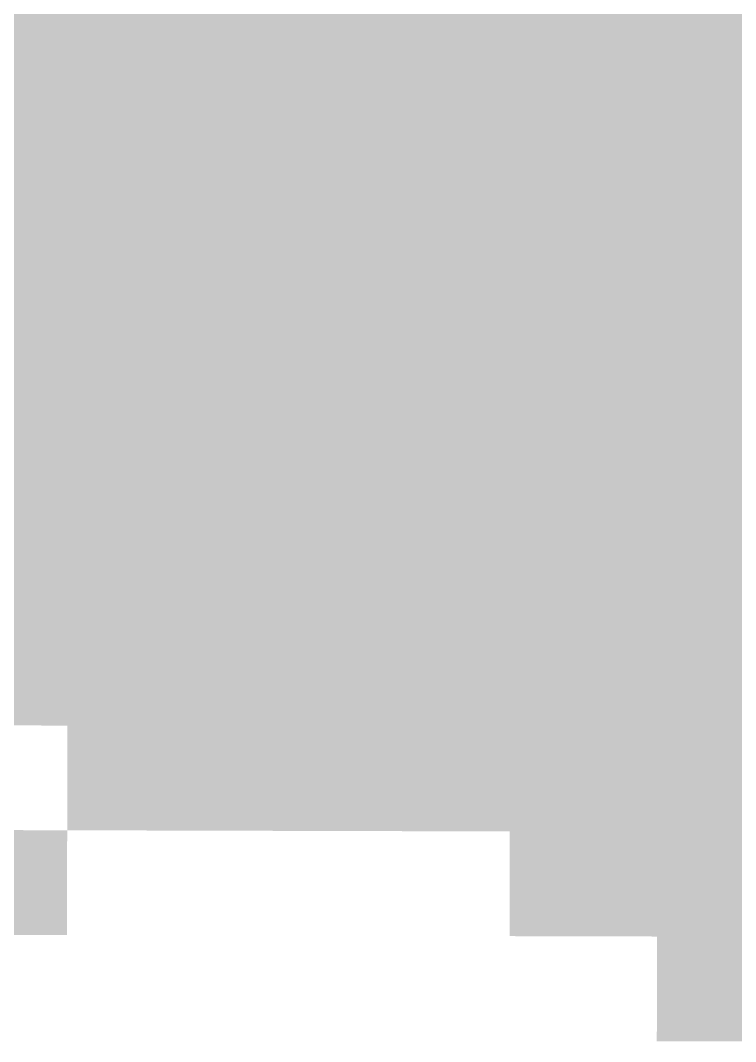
# Model space of a CAD drawing. Header units: inches. Extents: x 267136 to 306747, y 5028981 to 5062930.
# Drawn here: x 287530 to 289900, y 5032038 to 5035425 of the extents above; entities that cross this region are included whole.
import ezdxf

# ---------------------------------------------------------------- set-up
doc = ezdxf.new("R2010")
doc.units = ezdxf.units.IN
doc.header["$MEASUREMENT"] = 0

msp = doc.modelspace()

# ---------------------------------------------------------------- hatches: boundary and pattern name
for points in [[(287691.399, 5035169.997), (287658.812, 5035170.086), (287593.636, 5035170.265), (287528.46, 5035170.443), (287463.284, 5035170.622), (287398.109, 5035170.803), (287332.934, 5035170.983), (287267.758, 5035171.164), (287202.582, 5035171.347), (287202.712, 5035217.65), (287202.971, 5035310.259), (287203.23, 5035402.866), (287203.489, 5035495.475), (287203.554, 5035518.627), (287268.726, 5035518.444), (287399.07, 5035518.082), (287464.242, 5035517.902), (287594.586, 5035517.544), (287692.344, 5035517.277), (287692.281, 5035494.126), (287692.029, 5035401.518), (287691.777, 5035308.909), (287691.525, 5035216.302), (287691.399, 5035169.997)], [(288180.216, 5035168.687), (288115.041, 5035168.859), (288049.865, 5035169.032), (287984.689, 5035169.206), (287919.514, 5035169.381), (287854.338, 5035169.557), (287789.163, 5035169.732), (287723.987, 5035169.909), (287691.399, 5035169.997), (287691.525, 5035216.302), (287691.777, 5035308.909), (287692.029, 5035401.518), (287692.281, 5035494.126), (287692.344, 5035517.277), (287724.931, 5035517.188), (287790.103, 5035517.013), (287855.274, 5035516.836), (287985.618, 5035516.486), (288050.79, 5035516.312), (288115.962, 5035516.139), (288181.134, 5035515.967), (288181.073, 5035492.814), (288180.828, 5035400.206), (288180.583, 5035307.599), (288180.339, 5035214.99), (288180.216, 5035168.687)], [(288669.033, 5035167.413), (288636.446, 5035167.497), (288506.094, 5035167.833), (288440.919, 5035168.003), (288310.567, 5035168.343), (288245.392, 5035168.515), (288180.216, 5035168.687), (288180.339, 5035214.99), (288180.583, 5035307.599), (288180.828, 5035400.206), (288181.073, 5035492.814), (288181.134, 5035515.967), (288246.306, 5035515.795), (288311.479, 5035515.623), (288376.65, 5035515.452), (288441.822, 5035515.282), (288506.995, 5035515.113), (288572.167, 5035514.945), (288637.338, 5035514.777), (288669.924, 5035514.693), (288669.865, 5035491.541), (288669.627, 5035398.934), (288669.39, 5035306.325), (288669.033, 5035167.413)], [(289157.851, 5035166.178), (289092.675, 5035166.341), (289027.5, 5035166.504), (288897.148, 5035166.832), (288831.973, 5035166.997), (288766.797, 5035167.163), (288701.621, 5035167.33), (288669.033, 5035167.413), (288669.39, 5035306.325), (288669.627, 5035398.934), (288669.865, 5035491.541), (288669.924, 5035514.693), (288702.51, 5035514.609), (288767.683, 5035514.443), (288832.854, 5035514.277), (288898.026, 5035514.112), (288963.199, 5035513.947), (289028.371, 5035513.784), (289093.542, 5035513.621), (289158.714, 5035513.458), (289158.657, 5035490.307), (289158.427, 5035397.698), (289158.196, 5035305.09), (289157.966, 5035212.482), (289157.851, 5035166.178)], [(289646.668, 5035164.981), (289614.08, 5035165.06), (289548.904, 5035165.218), (289483.729, 5035165.376), (289353.377, 5035165.694), (289288.202, 5035165.855), (289223.026, 5035166.017), (289157.851, 5035166.178), (289157.966, 5035212.482), (289158.196, 5035305.09), (289158.427, 5035397.698), (289158.657, 5035490.307), (289158.714, 5035513.458), (289223.887, 5035513.296), (289289.059, 5035513.135), (289354.23, 5035512.975), (289419.403, 5035512.815), (289549.747, 5035512.497), (289614.919, 5035512.34), (289647.505, 5035512.261), (289647.449, 5035489.109), (289647.226, 5035396.501), (289647.002, 5035303.893), (289646.779, 5035211.285), (289646.668, 5035164.981)], [(290135.485, 5035163.822), (290070.309, 5035163.975), (290005.134, 5035164.127), (289939.958, 5035164.281), (289874.782, 5035164.436), (289809.607, 5035164.591), (289744.431, 5035164.746), (289679.255, 5035164.902), (289646.668, 5035164.981), (289646.779, 5035211.285), (289647.002, 5035303.893), (289647.226, 5035396.501), (289647.449, 5035489.109), (289647.505, 5035512.261), (289680.091, 5035512.183), (289745.263, 5035512.026), (289810.435, 5035511.87), (289940.779, 5035511.562), (290005.951, 5035511.407), (290071.123, 5035511.254), (290136.295, 5035511.102), (290136.241, 5035487.95), (290135.593, 5035210.126), (290135.485, 5035163.822)], [(287690.454, 5034822.718), (287657.864, 5034822.807), (287592.686, 5034822.984), (287527.506, 5034823.163), (287462.327, 5034823.343), (287397.147, 5034823.522), (287331.969, 5034823.703), (287266.789, 5034823.885), (287201.61, 5034824.066), (287201.675, 5034847.219), (287202.452, 5035125.043), (287202.582, 5035171.347), (287267.758, 5035171.164), (287332.934, 5035170.983), (287398.109, 5035170.803), (287463.284, 5035170.622), (287528.46, 5035170.443), (287593.636, 5035170.265), (287658.812, 5035170.086), (287691.399, 5035169.997), (287691.273, 5035123.693), (287691.021, 5035031.086), (287690.77, 5034938.478), (287690.518, 5034845.87), (287690.454, 5034822.718)], [(288179.298, 5034821.406), (288114.119, 5034821.579), (287983.761, 5034821.927), (287918.582, 5034822.102), (287853.402, 5034822.276), (287788.223, 5034822.452), (287723.044, 5034822.629), (287690.454, 5034822.718), (287690.518, 5034845.87), (287690.77, 5034938.478), (287691.021, 5035031.086), (287691.273, 5035123.693), (287691.399, 5035169.997), (287723.987, 5035169.909), (287789.163, 5035169.732), (287854.338, 5035169.557), (287919.514, 5035169.381), (287984.689, 5035169.206), (288049.865, 5035169.032), (288115.041, 5035168.859), (288180.216, 5035168.687), (288180.094, 5035122.383), (288179.849, 5035029.774), (288179.604, 5034937.166), (288179.359, 5034844.559), (288179.298, 5034821.406)], [(288668.143, 5034820.134), (288635.553, 5034820.217), (288570.374, 5034820.385), (288505.194, 5034820.554), (288440.015, 5034820.723), (288309.657, 5034821.063), (288244.478, 5034821.234), (288179.298, 5034821.406), (288179.359, 5034844.559), (288179.604, 5034937.166), (288179.849, 5035029.774), (288180.094, 5035122.383), (288180.216, 5035168.687), (288245.392, 5035168.515), (288310.567, 5035168.343), (288440.919, 5035168.003), (288506.094, 5035167.833), (288636.446, 5035167.497), (288669.033, 5035167.413), (288668.915, 5035121.109), (288668.677, 5035028.501), (288668.439, 5034935.894), (288668.202, 5034843.285), (288668.143, 5034820.134)], [(289156.987, 5034818.898), (289091.808, 5034819.061), (289026.628, 5034819.224), (288961.449, 5034819.388), (288896.27, 5034819.553), (288831.09, 5034819.718), (288700.732, 5034820.05), (288668.143, 5034820.134), (288668.202, 5034843.285), (288668.439, 5034935.894), (288668.677, 5035028.501), (288668.915, 5035121.109), (288669.033, 5035167.413), (288701.621, 5035167.33), (288766.797, 5035167.163), (288831.973, 5035166.997), (288897.148, 5035166.832), (289027.5, 5035166.504), (289092.675, 5035166.341), (289157.851, 5035166.178), (289157.735, 5035119.874), (289157.505, 5035027.267), (289157.274, 5034934.658), (289157.044, 5034842.051), (289156.987, 5034818.898)], [(289645.831, 5034817.701), (289613.241, 5034817.78), (289548.062, 5034817.937), (289417.704, 5034818.255), (289352.524, 5034818.415), (289287.345, 5034818.575), (289222.166, 5034818.736), (289156.987, 5034818.898), (289157.044, 5034842.051), (289157.274, 5034934.658), (289157.505, 5035027.267), (289157.735, 5035119.874), (289157.851, 5035166.178), (289223.026, 5035166.017), (289288.202, 5035165.855), (289353.377, 5035165.694), (289483.729, 5035165.376), (289548.904, 5035165.218), (289614.08, 5035165.06), (289646.668, 5035164.981), (289646.556, 5035118.677), (289646.11, 5034933.461), (289645.887, 5034840.854), (289645.831, 5034817.701)], [(290134.675, 5034816.542), (290069.496, 5034816.694), (290004.316, 5034816.848), (289939.137, 5034817.001), (289873.958, 5034817.155), (289743.6, 5034817.467), (289678.42, 5034817.623), (289645.831, 5034817.701), (289645.887, 5034840.854), (289646.11, 5034933.461), (289646.556, 5035118.677), (289646.668, 5035164.981), (289679.255, 5035164.902), (289744.431, 5035164.746), (289809.607, 5035164.591), (289874.782, 5035164.436), (289939.958, 5035164.281), (290005.134, 5035164.127), (290070.309, 5035163.975), (290135.485, 5035163.822), (290135.161, 5035024.91), (290134.675, 5034816.542)], [(287689.51, 5034475.438), (287656.918, 5034475.526), (287591.735, 5034475.705), (287526.553, 5034475.884), (287461.369, 5034476.062), (287396.187, 5034476.243), (287265.821, 5034476.605), (287200.639, 5034476.787), (287200.897, 5034569.396), (287201.156, 5034662.003), (287201.416, 5034754.611), (287201.61, 5034824.066), (287266.789, 5034823.885), (287331.969, 5034823.703), (287397.147, 5034823.522), (287462.327, 5034823.343), (287527.506, 5034823.163), (287592.686, 5034822.984), (287657.864, 5034822.807), (287690.454, 5034822.718), (287690.266, 5034753.262), (287689.762, 5034568.046), (287689.51, 5034475.438)], [(288178.38, 5034474.127), (288113.198, 5034474.3), (287982.832, 5034474.646), (287917.649, 5034474.821), (287787.283, 5034475.173), (287722.101, 5034475.35), (287689.51, 5034475.438), (287690.014, 5034660.654), (287690.266, 5034753.262), (287690.454, 5034822.718), (287723.044, 5034822.629), (287788.223, 5034822.452), (287853.402, 5034822.276), (287918.582, 5034822.102), (287983.761, 5034821.927), (288114.119, 5034821.579), (288179.298, 5034821.406), (288179.115, 5034751.95), (288178.87, 5034659.343), (288178.625, 5034566.734), (288178.38, 5034474.127)], [(288667.251, 5034472.854), (288634.66, 5034472.937), (288569.478, 5034473.105), (288504.294, 5034473.274), (288439.112, 5034473.443), (288373.929, 5034473.613), (288243.563, 5034473.955), (288178.38, 5034474.127), (288178.625, 5034566.734), (288178.87, 5034659.343), (288179.115, 5034751.95), (288179.298, 5034821.406), (288244.478, 5034821.234), (288309.657, 5034821.063), (288440.015, 5034820.723), (288505.194, 5034820.554), (288570.374, 5034820.385), (288635.553, 5034820.217), (288668.143, 5034820.134), (288667.964, 5034750.678), (288667.727, 5034658.069), (288667.489, 5034565.462), (288667.251, 5034472.854)], [(289156.123, 5034471.619), (289090.94, 5034471.781), (289025.757, 5034471.944), (288960.574, 5034472.108), (288895.392, 5034472.272), (288830.208, 5034472.437), (288765.026, 5034472.604), (288699.843, 5034472.771), (288667.251, 5034472.854), (288667.489, 5034565.462), (288667.727, 5034658.069), (288667.964, 5034750.678), (288668.143, 5034820.134), (288700.732, 5034820.05), (288831.09, 5034819.718), (288896.27, 5034819.553), (288961.449, 5034819.388), (289026.628, 5034819.224), (289091.808, 5034819.061), (289156.987, 5034818.898), (289156.814, 5034749.442), (289156.583, 5034656.835), (289156.123, 5034471.619)], [(289644.994, 5034470.422), (289612.402, 5034470.5), (289547.22, 5034470.658), (289482.037, 5034470.816), (289286.488, 5034471.296), (289221.306, 5034471.457), (289156.123, 5034471.619), (289156.583, 5034656.835), (289156.814, 5034749.442), (289156.987, 5034818.898), (289222.166, 5034818.736), (289287.345, 5034818.575), (289352.524, 5034818.415), (289417.704, 5034818.255), (289548.062, 5034817.937), (289613.241, 5034817.78), (289645.831, 5034817.701), (289645.664, 5034748.245), (289645.44, 5034655.638), (289645.217, 5034563.029), (289644.994, 5034470.422)], [(290133.865, 5034469.263), (290068.682, 5034469.415), (290003.5, 5034469.568), (289938.316, 5034469.722), (289873.134, 5034469.876), (289807.951, 5034470.031), (289677.585, 5034470.343), (289644.994, 5034470.422), (289645.217, 5034563.029), (289645.44, 5034655.638), (289645.664, 5034748.245), (289645.831, 5034817.701), (289678.42, 5034817.623), (289743.6, 5034817.467), (289873.958, 5034817.155), (289939.137, 5034817.001), (290004.316, 5034816.848), (290069.496, 5034816.694), (290134.675, 5034816.542), (290134.513, 5034747.086), (290134.297, 5034654.479), (290134.081, 5034561.87), (290133.865, 5034469.263)], [(287688.564, 5034128.158), (287655.972, 5034128.247), (287590.785, 5034128.426), (287525.599, 5034128.604), (287460.412, 5034128.783), (287395.226, 5034128.964), (287330.039, 5034129.145), (287264.853, 5034129.326), (287199.666, 5034129.508), (287199.86, 5034198.964), (287200.12, 5034291.571), (287200.379, 5034384.18), (287200.639, 5034476.787), (287265.821, 5034476.605), (287396.187, 5034476.243), (287461.369, 5034476.062), (287526.553, 5034475.884), (287591.735, 5034475.705), (287656.918, 5034475.526), (287689.51, 5034475.438), (287689.258, 5034382.83), (287689.006, 5034290.223), (287688.754, 5034197.614), (287688.564, 5034128.158)], [(288177.462, 5034126.848), (288112.276, 5034127.021), (288047.09, 5034127.193), (287981.903, 5034127.367), (287916.717, 5034127.542), (287851.53, 5034127.718), (287786.344, 5034127.894), (287721.157, 5034128.07), (287688.564, 5034128.158), (287688.754, 5034197.614), (287689.006, 5034290.223), (287689.258, 5034382.83), (287689.51, 5034475.438), (287722.101, 5034475.35), (287787.283, 5034475.173), (287917.649, 5034474.821), (287982.832, 5034474.646), (288113.198, 5034474.3), (288178.38, 5034474.127), (288178.136, 5034381.52), (288177.891, 5034288.911), (288177.646, 5034196.304), (288177.462, 5034126.848)], [(288666.361, 5034125.574), (288633.768, 5034125.658), (288568.581, 5034125.826), (288503.395, 5034125.994), (288438.208, 5034126.164), (288373.022, 5034126.334), (288307.835, 5034126.504), (288242.649, 5034126.676), (288177.462, 5034126.848), (288177.646, 5034196.304), (288177.891, 5034288.911), (288178.136, 5034381.52), (288178.38, 5034474.127), (288243.563, 5034473.955), (288373.929, 5034473.613), (288439.112, 5034473.443), (288504.294, 5034473.274), (288569.478, 5034473.105), (288634.66, 5034472.937), (288667.251, 5034472.854), (288667.014, 5034380.246), (288666.776, 5034287.638), (288666.539, 5034195.03), (288666.361, 5034125.574)], [(289155.259, 5034124.339), (289090.072, 5034124.502), (289024.886, 5034124.665), (288959.7, 5034124.829), (288894.513, 5034124.993), (288829.327, 5034125.158), (288764.14, 5034125.324), (288698.954, 5034125.491), (288666.361, 5034125.574), (288666.539, 5034195.03), (288666.776, 5034287.638), (288667.014, 5034380.246), (288667.251, 5034472.854), (288699.843, 5034472.771), (288765.026, 5034472.604), (288830.208, 5034472.437), (288895.392, 5034472.272), (288960.574, 5034472.108), (289025.757, 5034471.944), (289090.94, 5034471.781), (289156.123, 5034471.619), (289155.893, 5034379.011), (289155.662, 5034286.403), (289155.432, 5034193.795), (289155.259, 5034124.339)], [(289644.157, 5034123.143), (289611.564, 5034123.221), (289546.377, 5034123.379), (289481.191, 5034123.537), (289416.004, 5034123.696), (289350.818, 5034123.855), (289285.632, 5034124.017), (289220.445, 5034124.178), (289155.259, 5034124.339), (289155.432, 5034193.795), (289155.662, 5034286.403), (289155.893, 5034379.011), (289156.123, 5034471.619), (289221.306, 5034471.457), (289286.488, 5034471.296), (289482.037, 5034470.816), (289547.22, 5034470.658), (289612.402, 5034470.5), (289644.994, 5034470.422), (289644.771, 5034377.813), (289644.547, 5034285.206), (289644.324, 5034192.598), (289644.157, 5034123.143)], [(290133.055, 5034121.983), (290067.869, 5034122.136), (290002.682, 5034122.288), (289937.496, 5034122.442), (289872.31, 5034122.597), (289807.123, 5034122.752), (289741.937, 5034122.907), (289676.75, 5034123.063), (289644.157, 5034123.143), (289644.324, 5034192.598), (289644.547, 5034285.206), (289644.771, 5034377.813), (289644.994, 5034470.422), (289677.585, 5034470.343), (289807.951, 5034470.031), (289873.134, 5034469.876), (289938.316, 5034469.722), (290003.5, 5034469.568), (290068.682, 5034469.415), (290133.865, 5034469.263), (290133.649, 5034376.654), (290133.433, 5034284.047), (290133.217, 5034191.438), (290133.055, 5034121.983)], [(287687.62, 5033780.88), (287655.024, 5033780.968), (287589.835, 5033781.146), (287459.455, 5033781.504), (287394.265, 5033781.685), (287329.074, 5033781.865), (287263.885, 5033782.047), (287198.694, 5033782.229), (287198.824, 5033828.532), (287199.083, 5033921.141), (287199.343, 5034013.748), (287199.602, 5034106.355), (287199.666, 5034129.508), (287264.853, 5034129.326), (287330.039, 5034129.145), (287395.226, 5034128.964), (287460.412, 5034128.783), (287525.599, 5034128.604), (287590.785, 5034128.426), (287655.972, 5034128.247), (287688.564, 5034128.158), (287688.502, 5034105.007), (287688.25, 5034012.398), (287687.746, 5033827.184), (287687.62, 5033780.88)], [(288176.545, 5033779.568), (288111.355, 5033779.741), (288046.165, 5033779.914), (287980.975, 5033780.088), (287850.595, 5033780.438), (287785.404, 5033780.614), (287720.215, 5033780.791), (287687.62, 5033780.88), (287687.746, 5033827.184), (287688.25, 5034012.398), (287688.502, 5034105.007), (287688.564, 5034128.158), (287721.157, 5034128.07), (287786.344, 5034127.894), (287851.53, 5034127.718), (287916.717, 5034127.542), (287981.903, 5034127.367), (288047.09, 5034127.193), (288112.276, 5034127.021), (288177.462, 5034126.848), (288177.401, 5034103.695), (288177.157, 5034011.088), (288176.912, 5033918.479), (288176.667, 5033825.872), (288176.545, 5033779.568)], [(288665.47, 5033778.295), (288632.875, 5033778.379), (288502.495, 5033778.715), (288372.115, 5033779.055), (288306.925, 5033779.225), (288241.735, 5033779.396), (288176.545, 5033779.568), (288176.667, 5033825.872), (288176.912, 5033918.479), (288177.157, 5034011.088), (288177.401, 5034103.695), (288177.462, 5034126.848), (288242.649, 5034126.676), (288307.835, 5034126.504), (288373.022, 5034126.334), (288438.208, 5034126.164), (288503.395, 5034125.994), (288568.581, 5034125.826), (288633.768, 5034125.658), (288666.361, 5034125.574), (288666.301, 5034102.423), (288666.064, 5034009.814), (288665.826, 5033917.207), (288665.589, 5033824.599), (288665.47, 5033778.295)], [(289154.395, 5033777.061), (289089.205, 5033777.223), (289024.015, 5033777.386), (288893.635, 5033777.714), (288828.445, 5033777.879), (288763.255, 5033778.045), (288698.065, 5033778.212), (288665.47, 5033778.295), (288665.589, 5033824.599), (288665.826, 5033917.207), (288666.064, 5034009.814), (288666.301, 5034102.423), (288666.361, 5034125.574), (288698.954, 5034125.491), (288764.14, 5034125.324), (288829.327, 5034125.158), (288894.513, 5034124.993), (288959.7, 5034124.829), (289024.886, 5034124.665), (289090.072, 5034124.502), (289155.259, 5034124.339), (289155.201, 5034101.187), (289154.971, 5034008.579), (289154.741, 5033915.972), (289154.51, 5033823.364), (289154.395, 5033777.061)], [(289643.32, 5033775.863), (289610.725, 5033775.941), (289545.535, 5033776.1), (289480.345, 5033776.258), (289349.965, 5033776.576), (289219.585, 5033776.898), (289154.395, 5033777.061), (289154.51, 5033823.364), (289154.741, 5033915.972), (289154.971, 5034008.579), (289155.201, 5034101.187), (289155.259, 5034124.339), (289220.445, 5034124.178), (289285.632, 5034124.017), (289350.818, 5034123.855), (289416.004, 5034123.696), (289481.191, 5034123.537), (289546.377, 5034123.379), (289611.564, 5034123.221), (289644.157, 5034123.143), (289644.101, 5034099.99), (289643.878, 5034007.383), (289643.655, 5033914.774), (289643.432, 5033822.167), (289643.32, 5033775.863)], [(290132.245, 5033774.704), (290067.055, 5033774.856), (290001.865, 5033775.009), (289871.485, 5033775.317), (289806.295, 5033775.473), (289741.105, 5033775.628), (289675.915, 5033775.784), (289643.32, 5033775.863), (289643.432, 5033822.167), (289643.655, 5033914.774), (289643.878, 5034007.383), (289644.101, 5034099.99), (289644.157, 5034123.143), (289676.75, 5034123.063), (289741.937, 5034122.907), (289807.123, 5034122.752), (289872.31, 5034122.597), (289937.496, 5034122.442), (290002.682, 5034122.288), (290067.869, 5034122.136), (290133.055, 5034121.983), (290133.001, 5034098.831), (290132.785, 5034006.224), (290132.569, 5033913.615), (290132.353, 5033821.008), (290132.245, 5033774.704)], [(287686.675, 5033433.601), (287654.078, 5033433.689), (287588.885, 5033433.867), (287523.69, 5033434.046), (287458.497, 5033434.226), (287393.304, 5033434.405), (287328.11, 5033434.586), (287262.916, 5033434.768), (287197.723, 5033434.949), (287197.787, 5033458.102), (287198.047, 5033550.709), (287198.565, 5033735.925), (287198.694, 5033782.229), (287263.885, 5033782.047), (287329.074, 5033781.865), (287394.265, 5033781.685), (287459.455, 5033781.504), (287589.835, 5033781.146), (287655.024, 5033780.968), (287687.62, 5033780.88), (287687.494, 5033734.575), (287687.242, 5033641.968), (287686.738, 5033456.752), (287686.675, 5033433.601)], [(288175.627, 5033432.289), (288110.434, 5033432.462), (288045.24, 5033432.635), (287980.046, 5033432.81), (287914.853, 5033432.983), (287849.659, 5033433.159), (287784.466, 5033433.335), (287719.271, 5033433.512), (287686.675, 5033433.601), (287686.738, 5033456.752), (287687.242, 5033641.968), (287687.494, 5033734.575), (287687.62, 5033780.88), (287720.215, 5033780.791), (287785.404, 5033780.614), (287850.595, 5033780.438), (287980.975, 5033780.088), (288046.165, 5033779.914), (288176.545, 5033779.568), (288176.422, 5033733.265), (288176.178, 5033640.656), (288175.933, 5033548.049), (288175.688, 5033455.441), (288175.627, 5033432.289)], [(288664.579, 5033431.017), (288631.982, 5033431.1), (288566.789, 5033431.268), (288501.595, 5033431.437), (288436.401, 5033431.605), (288371.208, 5033431.775), (288306.014, 5033431.946), (288240.821, 5033432.117), (288175.627, 5033432.289), (288175.688, 5033455.441), (288175.933, 5033548.049), (288176.178, 5033640.656), (288176.422, 5033733.265), (288176.545, 5033779.568), (288241.735, 5033779.396), (288306.925, 5033779.225), (288437.305, 5033778.885), (288502.495, 5033778.715), (288665.47, 5033778.295), (288665.351, 5033731.991), (288665.114, 5033639.384), (288664.876, 5033546.775), (288664.639, 5033454.168), (288664.579, 5033431.017)], [(289153.531, 5033429.781), (289088.337, 5033429.943), (289023.144, 5033430.106), (288957.95, 5033430.271), (288892.757, 5033430.435), (288827.563, 5033430.601), (288762.37, 5033430.766), (288697.176, 5033430.933), (288664.579, 5033431.017), (288664.639, 5033454.168), (288664.876, 5033546.775), (288665.114, 5033639.384), (288665.351, 5033731.991), (288665.47, 5033778.295), (288698.065, 5033778.212), (288763.255, 5033778.045), (288828.445, 5033777.879), (288893.635, 5033777.714), (289024.015, 5033777.386), (289089.205, 5033777.223), (289154.395, 5033777.061), (289154.28, 5033730.756), (289154.049, 5033638.148), (289153.819, 5033545.541), (289153.589, 5033452.933), (289153.531, 5033429.781)], [(289642.483, 5033428.584), (289609.887, 5033428.662), (289544.693, 5033428.82), (289479.5, 5033428.979), (289414.306, 5033429.138), (289283.918, 5033429.458), (289218.725, 5033429.619), (289153.531, 5033429.781), (289153.589, 5033452.933), (289153.819, 5033545.541), (289154.049, 5033638.148), (289154.28, 5033730.756), (289154.395, 5033777.061), (289219.585, 5033776.898), (289349.965, 5033776.576), (289480.345, 5033776.258), (289545.535, 5033776.1), (289610.725, 5033775.941), (289643.32, 5033775.863), (289643.208, 5033729.559), (289642.985, 5033636.951), (289642.762, 5033544.344), (289642.539, 5033451.735), (289642.483, 5033428.584)], [(290131.436, 5033427.425), (290066.242, 5033427.577), (290001.048, 5033427.73), (289935.854, 5033427.884), (289870.661, 5033428.038), (289805.467, 5033428.193), (289740.274, 5033428.349), (289675.08, 5033428.506), (289642.483, 5033428.584), (289642.539, 5033451.735), (289642.762, 5033544.344), (289642.985, 5033636.951), (289643.208, 5033729.559), (289643.32, 5033775.863), (289675.915, 5033775.784), (289741.105, 5033775.628), (289806.295, 5033775.473), (289871.485, 5033775.317), (290001.865, 5033775.009), (290067.055, 5033774.856), (290132.245, 5033774.704), (290131.921, 5033635.792), (290131.706, 5033543.185), (290131.489, 5033450.577), (290131.436, 5033427.425)], [(287685.73, 5033086.321), (287653.132, 5033086.41), (287587.935, 5033086.588), (287522.737, 5033086.767), (287457.54, 5033086.946), (287392.343, 5033087.126), (287327.146, 5033087.308), (287261.948, 5033087.488), (287196.751, 5033087.671), (287197.01, 5033180.278), (287197.27, 5033272.886), (287197.528, 5033365.494), (287197.723, 5033434.949), (287262.916, 5033434.768), (287328.11, 5033434.586), (287393.304, 5033434.405), (287458.497, 5033434.226), (287523.69, 5033434.046), (287588.885, 5033433.867), (287654.078, 5033433.689), (287686.675, 5033433.601), (287686.234, 5033271.537), (287685.982, 5033178.93), (287685.73, 5033086.321)], [(288174.709, 5033085.011), (288109.512, 5033085.183), (288044.315, 5033085.356), (287979.118, 5033085.53), (287913.92, 5033085.705), (287848.723, 5033085.88), (287783.526, 5033086.057), (287718.329, 5033086.233), (287685.73, 5033086.321), (287685.982, 5033178.93), (287686.234, 5033271.537), (287686.486, 5033364.145), (287686.675, 5033433.601), (287719.271, 5033433.512), (287784.466, 5033433.335), (287849.659, 5033433.159), (287914.853, 5033432.983), (287980.046, 5033432.81), (288045.24, 5033432.635), (288110.434, 5033432.462), (288175.627, 5033432.289), (288175.443, 5033362.833), (288175.199, 5033270.226), (288174.954, 5033177.618), (288174.709, 5033085.011)], [(288663.688, 5033083.737), (288631.09, 5033083.821), (288565.893, 5033083.989), (288500.695, 5033084.157), (288305.104, 5033084.667), (288239.907, 5033084.839), (288174.709, 5033085.011), (288174.954, 5033177.618), (288175.199, 5033270.226), (288175.443, 5033362.833), (288175.627, 5033432.289), (288240.821, 5033432.117), (288306.014, 5033431.946), (288371.208, 5033431.775), (288436.401, 5033431.605), (288501.595, 5033431.437), (288566.789, 5033431.268), (288631.982, 5033431.1), (288664.579, 5033431.017), (288664.401, 5033361.561), (288664.164, 5033268.953), (288663.688, 5033083.737)], [(289152.667, 5033082.502), (289087.47, 5033082.665), (288957.076, 5033082.991), (288826.682, 5033083.321), (288761.484, 5033083.487), (288696.287, 5033083.653), (288663.688, 5033083.737), (288664.164, 5033268.953), (288664.401, 5033361.561), (288664.579, 5033431.017), (288697.176, 5033430.933), (288762.37, 5033430.766), (288827.563, 5033430.601), (288892.757, 5033430.435), (288957.95, 5033430.271), (289023.144, 5033430.106), (289088.337, 5033429.943), (289153.531, 5033429.781), (289153.358, 5033360.325), (289153.128, 5033267.718), (289152.898, 5033175.109), (289152.667, 5033082.502)], [(289641.646, 5033081.305), (289609.048, 5033081.384), (289543.851, 5033081.541), (289413.457, 5033081.859), (289348.259, 5033082.019), (289217.865, 5033082.341), (289152.667, 5033082.502), (289152.898, 5033175.109), (289153.128, 5033267.718), (289153.358, 5033360.325), (289153.531, 5033429.781), (289218.725, 5033429.619), (289283.918, 5033429.458), (289414.306, 5033429.138), (289479.5, 5033428.979), (289544.693, 5033428.82), (289609.887, 5033428.662), (289642.483, 5033428.584), (289642.316, 5033359.128), (289642.093, 5033266.521), (289641.87, 5033173.913), (289641.646, 5033081.305)], [(290130.626, 5033080.146), (290065.429, 5033080.298), (290000.231, 5033080.451), (289935.034, 5033080.605), (289869.837, 5033080.76), (289804.64, 5033080.914), (289739.442, 5033081.07), (289674.245, 5033081.227), (289641.646, 5033081.305), (289641.87, 5033173.913), (289642.093, 5033266.521), (289642.316, 5033359.128), (289642.483, 5033428.584), (289675.08, 5033428.506), (289740.274, 5033428.349), (289805.467, 5033428.193), (289870.661, 5033428.038), (289935.854, 5033427.884), (290001.048, 5033427.73), (290066.242, 5033427.577), (290131.436, 5033427.425), (290131.273, 5033357.969), (290131.058, 5033265.361), (290130.842, 5033172.754), (290130.626, 5033080.146)], [(288173.792, 5032737.731), (288108.591, 5032737.904), (287978.189, 5032738.252), (287912.988, 5032738.427), (287847.788, 5032738.602), (287782.587, 5032738.777), (287717.386, 5032738.954), (287684.785, 5032739.043), (287684.975, 5032808.499), (287685.227, 5032901.106), (287685.479, 5032993.714), (287685.73, 5033086.321), (287718.329, 5033086.233), (287783.526, 5033086.057), (287848.723, 5033085.88), (287913.92, 5033085.705), (287979.118, 5033085.53), (288044.315, 5033085.356), (288109.512, 5033085.183), (288174.709, 5033085.011), (288174.465, 5032992.402), (288174.22, 5032899.795), (288173.975, 5032807.187), (288173.792, 5032737.731)], [(288662.798, 5032736.459), (288630.197, 5032736.542), (288564.997, 5032736.71), (288434.595, 5032737.048), (288369.394, 5032737.218), (288304.193, 5032737.389), (288238.993, 5032737.56), (288173.792, 5032737.731), (288173.975, 5032807.187), (288174.22, 5032899.795), (288174.465, 5032992.402), (288174.709, 5033085.011), (288239.907, 5033084.839), (288305.104, 5033084.667), (288500.695, 5033084.157), (288565.893, 5033083.989), (288631.09, 5033083.821), (288663.688, 5033083.737), (288663.451, 5032991.13), (288663.213, 5032898.521), (288662.976, 5032805.914), (288662.798, 5032736.459)], [(289151.804, 5032735.224), (289086.603, 5032735.386), (289021.402, 5032735.549), (288956.202, 5032735.713), (288891, 5032735.878), (288825.8, 5032736.043), (288695.398, 5032736.375), (288662.798, 5032736.459), (288662.976, 5032805.914), (288663.213, 5032898.521), (288663.451, 5032991.13), (288663.688, 5033083.737), (288696.287, 5033083.653), (288761.484, 5033083.487), (288826.682, 5033083.321), (288957.076, 5033082.991), (289152.667, 5033082.502), (289152.437, 5032989.895), (289152.207, 5032897.287), (289151.977, 5032804.68), (289151.804, 5032735.224)], [(289640.81, 5032734.026), (289608.209, 5032734.105), (289543.009, 5032734.263), (289477.808, 5032734.421), (289412.607, 5032734.58), (289347.406, 5032734.74), (289282.206, 5032734.9), (289151.804, 5032735.224), (289151.977, 5032804.68), (289152.207, 5032897.287), (289152.437, 5032989.895), (289152.667, 5033082.502), (289217.865, 5033082.341), (289348.259, 5033082.019), (289413.457, 5033081.859), (289543.851, 5033081.541), (289609.048, 5033081.384), (289641.646, 5033081.305), (289641.423, 5032988.697), (289641.2, 5032896.09), (289640.978, 5032803.482), (289640.81, 5032734.026)], [(290129.816, 5032732.867), (290064.615, 5032733.02), (289999.415, 5032733.173), (289934.214, 5032733.326), (289869.013, 5032733.48), (289673.41, 5032733.948), (289640.81, 5032734.026), (289640.978, 5032803.482), (289641.2, 5032896.09), (289641.423, 5032988.697), (289641.646, 5033081.305), (289674.245, 5033081.227), (289739.442, 5033081.07), (289804.64, 5033080.914), (289869.837, 5033080.76), (289935.034, 5033080.605), (290000.231, 5033080.451), (290065.429, 5033080.298), (290130.626, 5033080.146), (290130.41, 5032987.538), (290130.194, 5032894.931), (290129.978, 5032802.323), (290129.816, 5032732.867)], [(287683.841, 5032391.765), (287651.238, 5032391.854), (287586.034, 5032392.031), (287520.83, 5032392.21), (287455.626, 5032392.39), (287390.421, 5032392.569), (287325.217, 5032392.75), (287260.013, 5032392.932), (287194.808, 5032393.113), (287194.937, 5032439.417), (287195.196, 5032532.024), (287195.456, 5032624.633), (287195.715, 5032717.24), (287195.779, 5032740.392), (287326.181, 5032740.028), (287456.583, 5032739.668), (287521.783, 5032739.488), (287586.984, 5032739.31), (287652.186, 5032739.132), (287684.785, 5032739.043), (287684.723, 5032715.891), (287684.471, 5032623.283), (287684.219, 5032530.676), (287683.967, 5032438.068), (287683.841, 5032391.765)], [(289639.973, 5032386.748), (289607.371, 5032386.826), (289542.167, 5032386.984), (289476.962, 5032387.143), (289411.758, 5032387.302), (289346.553, 5032387.462), (289281.349, 5032387.622), (289216.145, 5032387.783), (289150.94, 5032387.945), (289151.055, 5032434.249), (289151.286, 5032526.856), (289151.516, 5032619.464), (289151.746, 5032712.071), (289151.804, 5032735.224), (289282.206, 5032734.9), (289347.406, 5032734.74), (289412.607, 5032734.58), (289477.808, 5032734.421), (289543.009, 5032734.263), (289608.209, 5032734.105), (289640.81, 5032734.026), (289640.754, 5032710.874), (289640.531, 5032618.267), (289640.308, 5032525.659), (289640.085, 5032433.052), (289639.973, 5032386.748)], [(290129.006, 5032385.589), (290063.802, 5032385.741), (289998.598, 5032385.895), (289933.393, 5032386.048), (289868.189, 5032386.202), (289802.984, 5032386.357), (289737.78, 5032386.513), (289672.576, 5032386.67), (289639.973, 5032386.748), (289640.085, 5032433.052), (289640.308, 5032525.659), (289640.531, 5032618.267), (289640.754, 5032710.874), (289640.81, 5032734.026), (289673.41, 5032733.948), (289869.013, 5032733.48), (289934.214, 5032733.326), (289999.415, 5032733.173), (290064.615, 5032733.02), (290129.816, 5032732.867), (290129.762, 5032709.716), (290129.546, 5032617.107), (290129.114, 5032431.893), (290129.006, 5032385.589)], [(290128.197, 5032038.311), (290062.989, 5032038.463), (289997.781, 5032038.616), (289867.365, 5032038.924), (289736.949, 5032039.234), (289671.741, 5032039.392), (289639.137, 5032039.47), (289639.192, 5032062.621), (289639.416, 5032155.229), (289639.639, 5032247.837), (289639.862, 5032340.444), (289639.973, 5032386.748), (289672.576, 5032386.67), (289737.78, 5032386.513), (289802.984, 5032386.357), (289868.189, 5032386.202), (289933.393, 5032386.048), (289998.598, 5032385.895), (290063.802, 5032385.741), (290129.006, 5032385.589), (290128.898, 5032339.285), (290128.683, 5032246.678), (290128.251, 5032061.462), (290128.197, 5032038.311)]]:
    msp.add_hatch(color=256).paths.add_polyline_path(points, flags=0)

doc.saveas('drawing.dxf')
